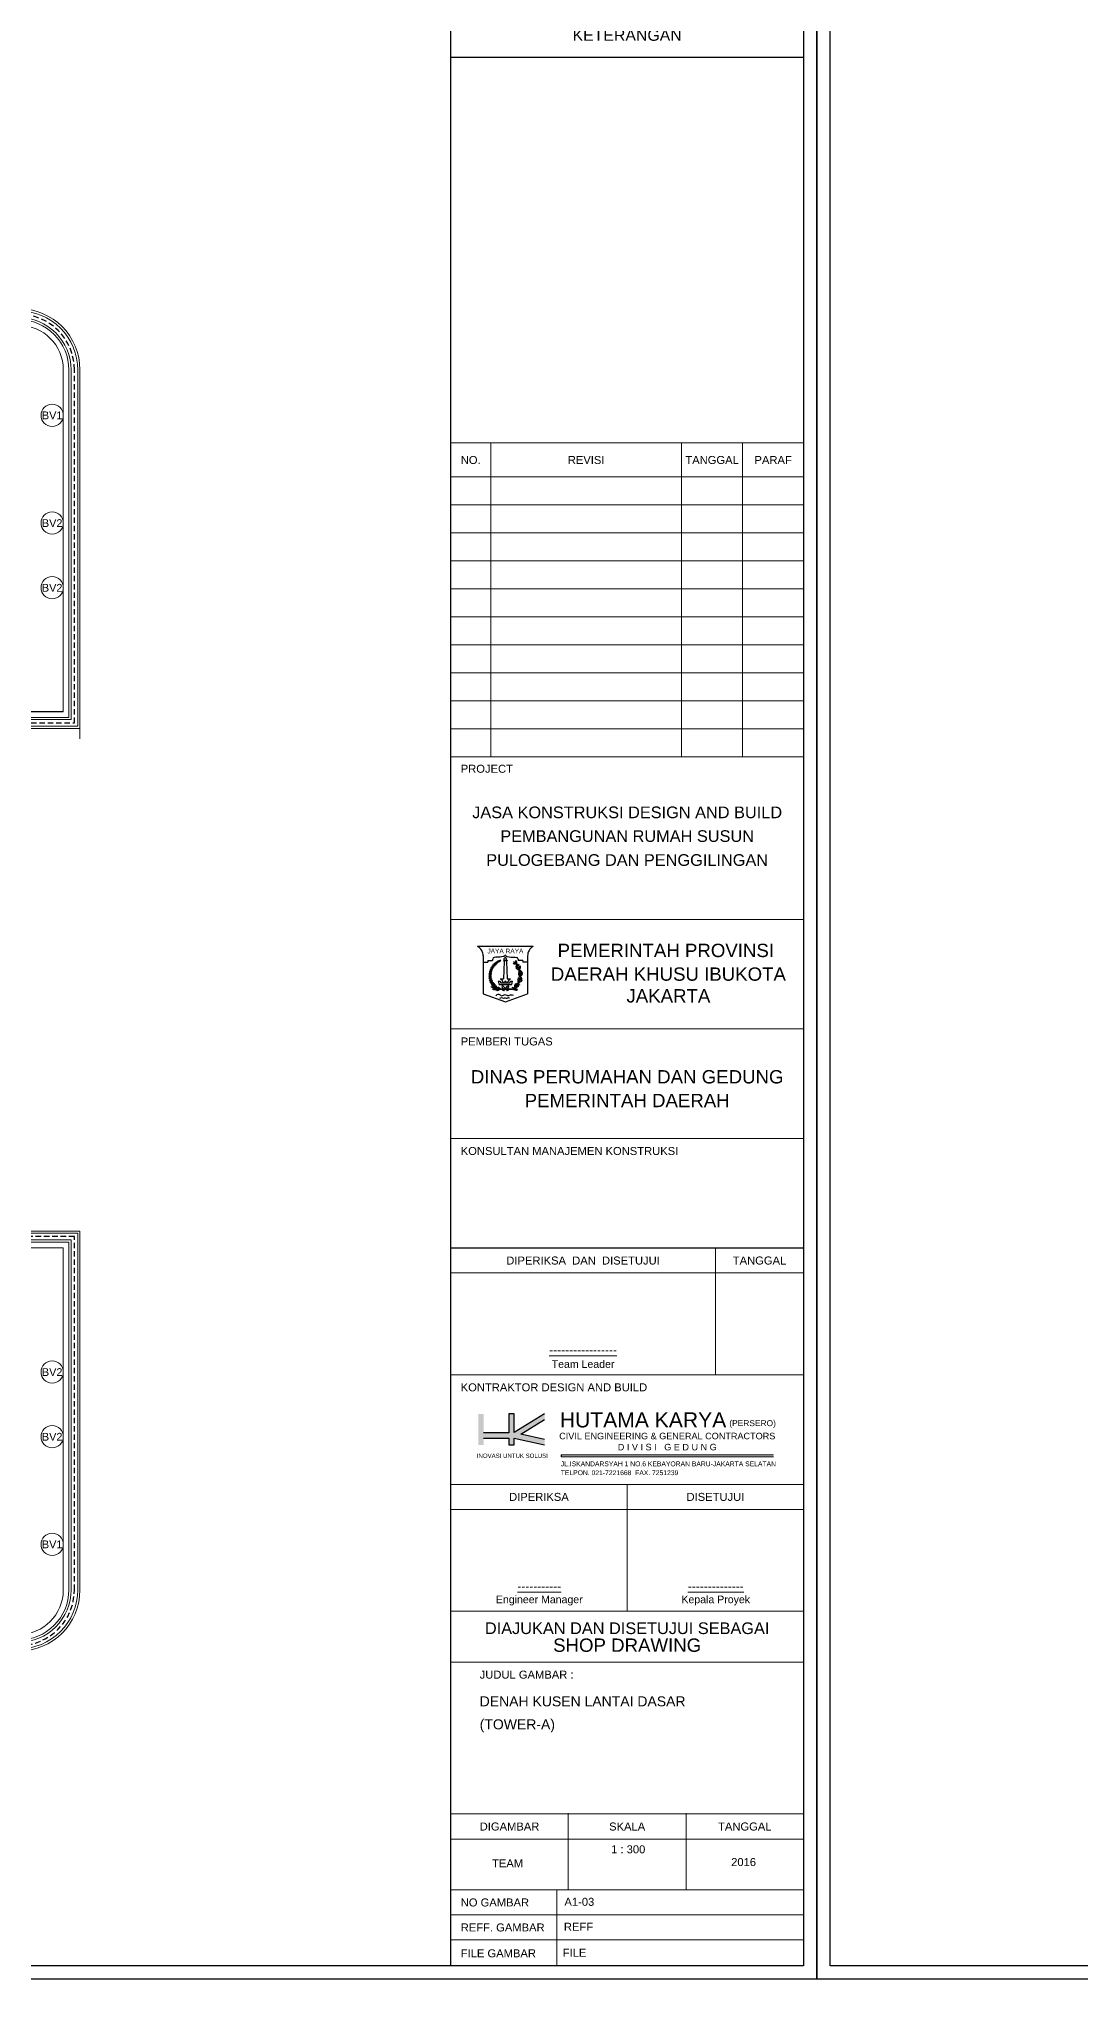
# Model space of a CAD drawing. Header units: millimetres. Extents: x -108 to 357, y -17 to 192.
# Drawn here: x 67.7 to 114.5, y -17 to 70.3 of the extents above; entities that cross this region are included whole.
import ezdxf
from ezdxf.enums import TextEntityAlignment as Align

# ---------------------------------------------------------------- set-up
doc = ezdxf.new("R2010")
doc.units = ezdxf.units.MM
doc.linetypes.add('$0$HIDDEN', pattern=[0.375, 0.25, -0.125])
doc.layers.add('as', color=1, linetype='Continuous', plot=False)
for name, color, linetype, lineweight in [('KOP', 7, 'Continuous', 20), ('KOP GARIS', 1, 'Continuous', 30), ('lan', 7, 'Continuous', 15), ('NOT', 7, 'Continuous', 20), ('SANITAIR', 15, 'Continuous', 9)]:
    doc.layers.add(name, color=color, linetype=linetype, lineweight=lineweight)
doc.styles.add('BARU', font='arial.ttf')
doc.styles.add('BOLD', font='arial.ttf')
doc.styles.add('S', font='simplex', dxfattribs={"width": 0.75})
doc.styles.get("Standard").update_dxf_attribs({"font": 'arial.ttf'})

# ---------------------------------------------------------------- blocks, each defined once
blk = doc.blocks.new('NAV')
blk.add_circle((0, -0.4), 0.4)
at = {"style": 'S', "width": 0.75, "flags": 4}
blk.add_attdef('AV', text='', height=0.3, dxfattribs=at).set_placement((0, -0.4), align=Align.MIDDLE)
blk = doc.blocks.new('A-DAS')
blk.add_lwpolyline([(38.15, 42.71), (6.1, 42.71), (6.1, 36.6)])
at = {"layer": 'as', "linetype": '$0$HIDDEN'}
for p, q in [((38.65, 42.21), (38.65, 58.1)), ((29.2, 42.21), (38.65, 42.21)), ((38.65, 19.1), (29.2, 19.1)), ((38.65, 3.2), (38.65, 19.1))]:
    blk.add_line(p, q, dxfattribs=at)
for centre, start, end in [((36.15, 58.1), 360, 90), ((36.15, 3.2), 270, 0)]:
    blk.add_arc(centre, 2.5, start, end, dxfattribs=at)
at = {"layer": 'lan'}
for p, q in [((38.15, 42.71), (38.15, 58.1)), ((6.1, 18.6), (38.15, 18.6)), ((38.15, 18.6), (38.15, 3.2))]:
    blk.add_line(p, q, dxfattribs=at)
for centre, start, end in [((36.15, 58.1), 360, 90), ((36.15, 3.2), 270, 0), ((36.15, 3.2), 270, 0)]:
    blk.add_arc(centre, 2, start, end, dxfattribs=at)
at = {"layer": 'SANITAIR'}
for p, q in [((38.9, 41.5), (38.9, 58.1)), ((29.2, 41.96), (38.9, 41.96)), ((38.9, 19.35), (29.2, 19.35)), ((38.9, 3.2), (38.9, 19.35))]:
    blk.add_line(p, q, dxfattribs=at)
for points in [[(29.2, 42.06), (38.8, 42.06), (38.8, 58.1, 0.414214), (36.15, 60.75), (31.2, 60.75), (31.2, 61.5)], [(29.2, 42.36), (38.5, 42.36), (38.5, 58.1, 0.414214), (36.15, 60.45), (30.9, 60.45), (30.9, 61.2)], [(29.2, 42.46), (38.4, 42.46), (38.4, 58.1, 0.414214), (36.15, 60.35), (30.8, 60.35), (30.8, 61.1)], [(31.2, -0.2), (31.2, 0.55), (36.15, 0.55, 0.414214), (38.8, 3.2), (38.8, 19.25), (29.2, 19.25)], [(30.9, 0.1), (30.9, 0.85), (36.15, 0.85, 0.414214), (38.5, 3.2), (38.5, 18.95), (29.2, 18.95)], [(30.8, 0.2), (30.8, 0.95), (36.15, 0.95, 0.414214), (38.4, 3.2), (38.4, 18.85), (29.2, 18.85)]]:
    blk.add_lwpolyline(points, format="xyb", dxfattribs=at)
for centre, start, end in [((36.15, 58.1), 360, 90), ((36.15, 3.2), 270, 0)]:
    blk.add_arc(centre, 2.75, start, end, dxfattribs=at)
blk = doc.blocks.new('KOP A3 DED')
at = {"true_color": 0xfe0101}
blk.add_hatch(color=1, dxfattribs=at).paths.add_polyline_path([(16.559, 8.175), (16.918, 8.396), (16.918, 8.478), (16.461, 8.198), (16.461, 8.478), (16.379, 8.478), (16.379, 8.197), (16.004, 8.197), (16.004, 8.478), (15.922, 8.478), (15.922, 8.013), (16.004, 8.013), (16.004, 8.114), (16.379, 8.114), (16.379, 8.013), (16.461, 8.013), (16.461, 8.114), (16.918, 8.013), (16.918, 8.095)])
at = {"color": 5}
for p, q in [((16.746, 15.491), (15.913, 15.491)), ((15.997, 15.348), (15.997, 14.777)), ((15.997, 15.253), (16.068, 15.253)), ((16.068, 15.277), (16.068, 15.253)), ((16.068, 15.277), (16.139, 15.277)), ((16.139, 15.301), (16.139, 15.277)), ((16.52, 15.301), (16.52, 15.277)), ((16.591, 15.277), (16.52, 15.277)), ((16.591, 15.277), (16.591, 15.253)), ((16.663, 15.253), (16.591, 15.253)), ((16.663, 15.348), (16.663, 14.777)), ((16.312, 14.837), (16.28, 14.88)), ((16.33, 14.858), (16.299, 14.894)), ((16.33, 14.858), (16.361, 14.894)), ((16.348, 14.837), (16.38, 14.88)), ((15.997, 14.777), (16.33, 14.658)), ((16.312, 14.837), (16.303, 14.825)), ((16.33, 14.658), (16.663, 14.777)), ((16.348, 14.837), (16.357, 14.825))]:
    blk.add_line(p, q, dxfattribs=at)
at = {"color": 7}
for p, q in [((16.3, 15.277), (16.359, 15.277)), ((16.312, 15.265), (16.3, 15.003)), ((16.318, 15.282), (16.342, 15.282)), ((16.348, 15.265), (16.359, 15.003)), ((16.223, 14.968), (16.252, 14.968)), ((16.223, 14.968), (16.235, 14.92)), ((16.235, 14.92), (16.425, 14.92)), ((16.252, 15.003), (16.252, 15.002)), ((16.252, 15.003), (16.3, 15.003)), ((16.252, 15.002), (16.255, 15.002)), ((16.252, 14.968), (16.258, 14.944)), ((16.258, 14.944), (16.401, 14.944)), ((16.294, 14.956), (16.318, 14.956)), ((16.342, 14.956), (16.365, 14.956)), ((16.359, 15.003), (16.407, 15.003)), ((16.401, 14.944), (16.407, 14.968)), ((16.405, 15.002), (16.407, 15.002)), ((16.407, 15.003), (16.407, 15.002)), ((16.407, 14.968), (16.437, 14.968)), ((16.425, 14.92), (16.437, 14.968))]:
    blk.add_line(p, q, dxfattribs=at)
for p, q in [((16.488, 15.223), (16.473, 15.232)), ((16.496, 15.22), (16.498, 15.212)), ((16.522, 15.179), (16.507, 15.188)), ((16.522, 15.179), (16.523, 15.197)), ((16.535, 15.145), (16.542, 15.138)), ((16.543, 15.144), (16.543, 15.135)), ((16.459, 14.86), (16.477, 14.861)), ((16.498, 14.895), (16.497, 14.913)), ((16.507, 14.906), (16.522, 14.914)), ((16.548, 14.986), (16.539, 15.002)), ((16.555, 15.084), (16.544, 15.097)), ((16.548, 14.986), (16.559, 15)), ((16.553, 15.038), (16.556, 15.029)), ((16.555, 15.084), (16.561, 15.101)), ((16.56, 15.047), (16.557, 15.039))]:
    blk.add_line(p, q)
at = {"color": 8, "linetype": 'Continuous'}
blk.add_line((15.51, 10.967), (20.8, 10.967), dxfattribs=at)
at = {"color": 1, "true_color": 0xfe0101}
for p, q in [((16.379, 8.478), (16.379, 8.197)), ((16.461, 8.478), (16.379, 8.478)), ((16.461, 8.198), (16.461, 8.478)), ((16.918, 8.478), (16.461, 8.198)), ((16.379, 8.197), (16.004, 8.197)), ((16.559, 8.175), (16.918, 8.396)), ((16.918, 8.095), (16.559, 8.175)), ((16.004, 8.114), (16.379, 8.114)), ((16.379, 8.114), (16.379, 8.013)), ((16.379, 8.013), (16.461, 8.013)), ((16.461, 8.114), (16.918, 8.013)), ((16.461, 8.013), (16.461, 8.114))]:
    blk.add_line(p, q, dxfattribs=at)
at = {"color": 9}
blk.add_line((17.164, 7.865), (17.164, 7.835), dxfattribs=at)
blk.add_lwpolyline([(-21, 29.697), (21, 29.697), (21, 0), (-21, 0), (-21, 29.697)])
at = {"color": 7}
for points in [[(16.318, 15.282), (16.317, 15.284), (16.315, 15.285), (16.315, 15.287), (16.314, 15.289), (16.313, 15.29), (16.313, 15.292), (16.313, 15.293), (16.312, 15.295), (16.312, 15.296), (16.312, 15.298), (16.312, 15.299), (16.312, 15.301), (16.313, 15.302), (16.313, 15.304), (16.314, 15.305), (16.314, 15.307), (16.315, 15.309), (16.316, 15.31), (16.317, 15.312), (16.319, 15.314), (16.321, 15.317), (16.323, 15.32), (16.326, 15.324), (16.33, 15.329)], [(16.342, 15.282), (16.343, 15.284), (16.344, 15.285), (16.345, 15.287), (16.346, 15.289), (16.346, 15.29), (16.347, 15.292), (16.347, 15.293), (16.347, 15.295), (16.347, 15.296), (16.347, 15.298), (16.347, 15.299), (16.347, 15.301), (16.347, 15.302), (16.346, 15.304), (16.346, 15.305), (16.345, 15.307), (16.345, 15.309), (16.344, 15.31), (16.342, 15.312), (16.341, 15.314), (16.339, 15.317), (16.336, 15.32), (16.333, 15.324), (16.33, 15.329)]]:
    blk.add_lwpolyline(points, dxfattribs=at)
at = {"color": 1}
blk.add_lwpolyline([(16.219, 14.849), (16.44, 14.849)], close=True, dxfattribs=at)
at = {"color": 5}
for points in [[(16.303, 14.849), (16.285, 14.825)], [(16.357, 14.849), (16.374, 14.825)]]:
    blk.add_lwpolyline(points, dxfattribs=at)
for centre, radius, start, end in [((15.833, 15.348), 0.164, 0, 60.5129), ((16.827, 15.348), 0.164, 119.4871, 180), ((16.163, 15.301), 0.0238, 90, 180), ((16.496, 15.301), 0.0238, 0, 90), ((16.289, 14.887), 0.0119, 36.8699, 216.8699), ((16.37, 14.887), 0.0119, 323.1301, 143.1301)]:
    blk.add_arc(centre, radius, start, end, dxfattribs=at)
for centre, radius, start, end in [((16.343, 15.054), 0.241, 114.0856, 237.6325), ((16.132, 15.138), 0.029, 158.8649, 223.3262), ((16.084, 15.128), 0.029, 338.8649, 43.3262), ((16.102, 15.145), 0.029, 287.1453, 351.6066), ((16.14, 15.113), 0.029, 107.1453, 171.6066), ((16.143, 15.16), 0.029, 150.2996, 214.761), ((16.094, 15.157), 0.029, 330.2996, 34.761), ((16.147, 15.134), 0.029, 98.58, 163.0414), ((16.115, 15.172), 0.029, 278.58, 343.0414), ((16.155, 15.18), 0.029, 145.7989, 210.2603), ((16.106, 15.182), 0.029, 325.7989, 30.2603), ((16.128, 15.195), 0.029, 274.0793, 338.5407), ((16.157, 15.155), 0.029, 94.0793, 158.5407), ((16.169, 15.199), 0.029, 139.3679, 203.8292), ((16.121, 15.206), 0.029, 319.3679, 23.8292), ((16.169, 15.174), 0.029, 87.6483, 152.1096), ((16.144, 15.217), 0.029, 267.6483, 332.1096), ((16.185, 15.217), 0.029, 133.8416, 198.303), ((16.138, 15.228), 0.029, 313.8416, 18.303), ((16.182, 15.192), 0.029, 82.122, 146.5834), ((16.162, 15.236), 0.029, 262.122, 326.5834), ((16.2, 15.23), 0.0261, 126.6239, 191.0853), ((16.158, 15.246), 0.0261, 306.6239, 11.0853), ((16.194, 15.208), 0.0261, 74.9043, 139.3657), ((16.181, 15.25), 0.0261, 254.9043, 319.3657), ((16.178, 15.257), 0.0209, 303.961, 8.4223), ((16.21, 15.242), 0.0209, 123.961, 188.4223), ((16.205, 15.225), 0.0209, 72.2414, 136.7027), ((16.196, 15.259), 0.0209, 252.2414, 316.7027), ((16.194, 15.269), 0.0209, 297.7406, 2.2019), ((16.225, 15.251), 0.0209, 117.7406, 182.2019), ((16.217, 15.234), 0.0209, 66.021, 130.4823), ((16.212, 15.269), 0.0209, 246.021, 310.4823), ((16.236, 15.26), 0.0167, 113.4007, 177.862), ((16.212, 15.276), 0.0167, 293.4007, 357.862), ((16.229, 15.247), 0.0167, 61.6811, 126.1424), ((16.227, 15.275), 0.0167, 241.6811, 306.1424), ((16.227, 15.284), 0.0167, 293.4007, 357.862), ((16.25, 15.268), 0.0167, 113.4007, 177.862), ((16.243, 15.255), 0.0167, 61.6811, 126.1424), ((16.241, 15.283), 0.0167, 241.6811, 306.1424), ((16.248, 15.29), 0.0167, 260.9369, 325.3982), ((16.259, 15.264), 0.0167, 80.9369, 145.3982), ((16.316, 15.054), 0.241, 302.3675, 44.4851), ((16.466, 15.267), 0.0364, 235.5154, 280.6207), ((16.443, 15.231), 0.0302, 1.4248, 71.624), ((16.5, 15.224), 0.0364, 235.5154, 280.6207), ((16.528, 15.254), 0.0473, 151.1819, 225.9956), ((16.477, 15.187), 0.0302, 1.4248, 71.624), ((16.491, 15.128), 0.0473, 20.9123, 95.7261), ((16.53, 15.192), 0.0473, 200.9123, 275.7261), ((16.454, 15.243), 0.0473, 331.1819, 45.9956), ((16.542, 15.221), 0.0302, 162.5946, 232.7938), ((16.498, 15.223), 0.0364, 313.598, 358.7033), ((16.585, 15.166), 0.0473, 133.1999, 208.0136), ((16.511, 15.179), 0.0473, 313.1999, 28.0136), ((16.584, 15.12), 0.0302, 150.0679, 220.2671), ((16.069, 15.017), 0.0363, 2.2926, 66.7539), ((16.119, 15.052), 0.0363, 182.2926, 246.7539), ((16.076, 14.98), 0.0363, 12.6628, 77.1241), ((16.12, 15.023), 0.0363, 192.6628, 257.1241), ((16.122, 15.082), 0.0363, 172.3995, 236.8608), ((16.066, 15.056), 0.0363, 352.3995, 56.8608), ((16.123, 15), 0.0363, 200.2151, 264.6765), ((16.086, 14.952), 0.0363, 20.2151, 84.6765), ((16.128, 15.113), 0.0363, 164.619, 229.0804), ((16.069, 15.095), 0.0363, 344.619, 49.0804), ((16.131, 14.975), 0.0363, 206.1601, 270.6214), ((16.099, 14.923), 0.0363, 26.1601, 90.6214), ((16.138, 15.055), 0.0363, 120.6799, 185.1412), ((16.084, 15.083), 0.0363, 300.6799, 5.1412), ((16.09, 15.119), 0.0363, 292.8994, 357.3608), ((16.141, 15.084), 0.0363, 112.8994, 177.3608), ((16.14, 15.028), 0.0363, 130.573, 195.0343), ((16.081, 15.046), 0.0363, 310.573, 15.0343), ((16.144, 15.003), 0.0363, 140.9432, 205.4045), ((16.083, 15.011), 0.0363, 320.9432, 25.4045), ((16.143, 14.952), 0.0363, 208.508, 272.9693), ((16.113, 14.899), 0.0363, 28.508, 92.9693), ((16.152, 14.98), 0.0363, 140.9432, 205.4045), ((16.091, 14.987), 0.0363, 320.9432, 25.4045), ((16.131, 14.875), 0.0363, 40.0311, 104.4924), ((16.15, 14.934), 0.0363, 220.0311, 284.4924), ((16.162, 14.958), 0.0363, 146.9028, 211.3642), ((16.101, 14.959), 0.0363, 326.9028, 31.3642), ((16.152, 14.853), 0.0363, 49.2006, 113.662), ((16.161, 14.914), 0.0363, 229.2006, 293.662), ((16.176, 14.935), 0.0363, 146.6953, 211.1566), ((16.115, 14.936), 0.0363, 326.6953, 31.1566), ((16.191, 14.916), 0.0363, 144.8635, 209.3249), ((16.129, 14.919), 0.0363, 324.8635, 29.3249), ((16.172, 14.836), 0.0363, 44.4223, 108.8836), ((16.187, 14.896), 0.0363, 224.4223, 288.8836), ((16.207, 14.898), 0.0363, 144.4903, 208.9516), ((16.146, 14.902), 0.0363, 324.4903, 28.9516), ((16.226, 14.885), 0.0363, 156.1803, 220.6416), ((16.165, 14.876), 0.0363, 336.1803, 40.6416), ((16.515, 14.897), 0.0473, 137.1076, 211.9214), ((16.44, 14.905), 0.0473, 317.1076, 31.9214), ((16.504, 14.848), 0.0302, 83.4432, 153.6424), ((16.498, 14.891), 0.0364, 234.4466, 279.5519), ((16.517, 14.862), 0.0364, 69.8962, 144.7099), ((16.5, 14.917), 0.0364, 249.8962, 324.7099), ((16.525, 14.937), 0.0364, 176.9872, 222.0926), ((16.481, 14.938), 0.0302, 302.8967, 13.0959), ((16.561, 14.977), 0.0473, 153.0891, 227.9029), ((16.551, 15.036), 0.0364, 205.6201, 250.7254), ((16.487, 14.963), 0.0473, 333.0891, 47.9029), ((16.549, 15.133), 0.0364, 217.2288, 262.3342), ((16.552, 14.913), 0.0302, 106.5818, 176.781), ((16.53, 14.95), 0.0364, 257.5851, 302.6905), ((16.572, 15.081), 0.0473, 171.1641, 245.9779), ((16.506, 15.045), 0.0473, 351.1641, 65.9779), ((16.515, 15.106), 0.0302, 343.1383, 53.3375), ((16.512, 15.016), 0.0302, 331.5296, 41.7288), ((16.536, 15.002), 0.0473, 271.02, 345.8338), ((16.583, 14.943), 0.0473, 91.02, 165.8338), ((16.587, 15.01), 0.0302, 128.2781, 198.4773), ((16.607, 15.054), 0.0473, 113.3027, 188.1164), ((16.553, 15.036), 0.0364, 279.2815, 324.3868), ((16.541, 15.091), 0.0473, 293.3027, 8.1164), ((16.542, 15.132), 0.0364, 301.0712, 346.1766)]:
    blk.add_arc(centre, radius, start, end)
at = {"color": 7}
for centre, radius, start, end in [((16.296, 15.261), 0.0168, 15, 75), ((16.364, 15.261), 0.0168, 105, 165), ((16.225, 14.937), 0.0713, 15, 65.3894), ((16.33, 14.956), 0.0119, 0, 180), ((16.434, 14.937), 0.0713, 114.6106, 165)]:
    blk.add_arc(centre, radius, start, end, dxfattribs=at)
at = {"color": 1}
blk.add_arc((16.219, 14.858), 0.00952, 237.6325, 270, dxfattribs=at)
at = {"color": 11}
for centre, radius, start, end in [((16.47, 14.864), 0.0364, 158.8696, 203.9749), ((16.429, 14.878), 0.0302, 284.779, 354.9783), ((16.44, 14.858), 0.00952, 270, 302.3675)]:
    blk.add_arc(centre, radius, start, end, dxfattribs=at)
at = {"color": 5}
for points in [[(16.33, 15.36), (16.316, 15.346), (16.297, 15.338), (16.25, 15.331), (16.206, 15.329), (16.163, 15.324)], [(16.33, 15.36), (16.344, 15.346), (16.362, 15.338), (16.41, 15.331), (16.454, 15.329), (16.496, 15.324)], [(16.192, 14.861), (16.182, 14.857), (16.163, 14.861), (16.133, 14.872), (16.113, 14.891)], [(16.201, 14.849), (16.188, 14.847), (16.176, 14.842), (16.157, 14.84), (16.138, 14.845)], [(16.227, 14.846), (16.217, 14.84), (16.198, 14.838), (16.182, 14.838), (16.173, 14.836)], [(16.252, 14.849), (16.24, 14.842), (16.233, 14.835), (16.209, 14.826), (16.198, 14.829)], [(16.245, 14.857), (16.228, 14.858), (16.22, 14.862), (16.208, 14.862)], [(16.252, 14.849), (16.245, 14.864), (16.229, 14.878), (16.226, 14.885)], [(16.187, 14.751), (16.231, 14.773), (16.275, 14.751), (16.326, 14.767), (16.372, 14.753), (16.416, 14.766), (16.446, 14.758)], [(16.249, 14.716), (16.273, 14.723), (16.3, 14.714), (16.329, 14.72), (16.356, 14.714), (16.375, 14.722), (16.39, 14.717)]]:
    blk.add_spline(points, degree=3, dxfattribs=at)
for points in [[(16.443, 14.849), (16.458, 14.851), (16.488, 14.85), (16.511, 14.839)], [(16.443, 14.849), (16.456, 14.842), (16.486, 14.835), (16.511, 14.839)]]:
    blk.add_spline(points, degree=3)
at = {"color": 7}
for p in [(17.273, 2.478), (19.037, 2.478)]:
    blk.add_point(p, dxfattribs=at)
at = {"layer": 'KOP'}
for p, q in [((15.51, 23.042), (20.8, 23.042)), ((16.11, 18.333), (16.11, 23.042)), ((18.97, 18.333), (18.97, 23.042)), ((19.885, 23.042), (19.885, 18.333)), ((15.51, 22.531), (20.8, 22.531)), ((15.51, 22.111), (20.8, 22.111)), ((15.51, 21.691), (20.8, 21.691)), ((15.51, 21.271), (20.8, 21.271)), ((15.51, 20.852), (20.8, 20.852)), ((15.51, 20.432), (20.8, 20.432)), ((15.51, 20.012), (20.8, 20.012)), ((15.51, 19.592), (20.8, 19.592)), ((15.51, 19.172), (20.8, 19.172)), ((15.51, 18.753), (20.8, 18.753)), ((15.51, 18.333), (20.8, 18.333)), ((15.51, 18.333), (20.8, 18.333)), ((15.51, 15.896), (20.8, 15.896)), ((15.51, 14.253), (20.8, 14.253)), ((15.51, 12.61), (20.8, 12.61)), ((15.51, 10.967), (20.8, 10.967)), ((19.478, 10.967), (19.478, 9.064)), ((15.51, 10.592), (20.8, 10.592)), ((15.51, 9.064), (20.8, 9.064)), ((20.348, 7.865), (17.164, 7.865)), ((17.164, 7.835), (20.348, 7.835)), ((15.51, 7.421), (20.8, 7.421)), ((18.155, 7.421), (18.155, 5.519)), ((15.51, 7.046), (20.8, 7.046)), ((15.51, 5.519), (20.8, 5.519)), ((15.51, 4.755), (20.8, 4.755)), ((15.51, 2.478), (20.8, 2.478)), ((17.273, 2.478), (17.273, 1.339)), ((19.037, 2.478), (19.037, 1.339)), ((15.51, 2.102), (20.8, 2.102)), ((15.51, 1.339), (20.8, 1.339)), ((17.102, 1.339), (17.102, 0.2)), ((15.51, 0.964), (20.8, 0.964)), ((20.8, 0.589), (15.51, 0.589))]:
    blk.add_line(p, q, dxfattribs=at)
blk.add_solid([(17.164, 7.865), (17.164, 7.835), (20.348, 7.865), (20.348, 7.835)], dxfattribs=at)
at = {"layer": 'KOP GARIS'}
for p, q in [((15.51, 0.2), (15.51, 29.497)), ((15.51, 28.826), (20.8, 28.826))]:
    blk.add_line(p, q, dxfattribs=at)
blk.add_lwpolyline([(-20.8, 29.497), (20.8, 29.497), (20.8, 0.2), (-20.8, 0.2)], close=True, dxfattribs=at)
at = {"color": 5, "style": 'BARU', "width": 0.9}
blk.add_text('JAYA RAYA', height=0.0714, dxfattribs=at).set_placement((16.33, 15.42), align=Align.MIDDLE)
at = {"layer": 'KOP', "style": 'BOLD'}
for s, height, p in [('KETERANGAN', 0.17, (18.155, 29.158)), ('NO.', 0.12, (15.81, 22.786)), ('REVISI', 0.12, (17.54, 22.786)), ('TANGGAL', 0.12, (19.428, 22.786)), ('PARAF', 0.12, (20.343, 22.786)), ('JASA KONSTRUKSI DESIGN AND BUILD', 0.17498, (18.155, 17.501)), ('PEMBANGUNAN RUMAH SUSUN', 0.17498, (18.155, 17.145)), ('PULOGEBANG DAN PENGGILINGAN', 0.17498, (18.155, 16.786)), ('PEMERINTAH PROVINSI ', 0.19998, (18.773, 15.43)), ('DAERAH KHUSU IBUKOTA', 0.19998, (18.773, 15.075)), ('JAKARTA', 0.2, (18.773, 14.749)), ('DINAS PERUMAHAN DAN GEDUNG', 0.19998, (18.155, 13.535)), ('PEMERINTAH DAERAH', 0.19998, (18.155, 13.179)), ('DIPERIKSA  DAN  DISETUJUI', 0.12003, (17.494, 10.779)), ('TANGGAL', 0.12, (20.139, 10.779)), ('DIPERIKSA', 0.12, (16.833, 7.234)), ('DISETUJUI', 0.12, (19.478, 7.234)), ('DIAJUKAN DAN DISETUJUI SEBAGAI', 0.17498, (18.155, 5.264)), ('SHOP DRAWING', 0.19998, (18.155, 5.01)), ('JUDUL GAMBAR :', 0.12003, (16.648, 4.568)), ('DIGAMBAR', 0.12, (16.392, 2.29)), ('SKALA', 0.12, (18.155, 2.29)), ('TANGGAL', 0.12, (19.918, 2.29))]:
    blk.add_text(s, height=height, dxfattribs=at).set_placement(p, align=Align.MIDDLE_CENTER)
for s, height, p in [('PROJECT', 0.12, (16.443, 18.155)), ('PEMBERI TUGAS', 0.12003, (17.039, 14.065)), ('KONSULTAN MANAJEMEN KONSTRUKSI', 0.12003, (18.921, 12.422)), ('KONTRAKTOR DESIGN AND BUILD', 0.12003, (18.455, 8.877)), ('NO GAMBAR', 0.12, (16.685, 1.151)), ('REFF. GAMBAR', 0.12003, (16.918, 0.776)), ('FILE GAMBAR', 0.12003, (16.788, 0.388))]:
    blk.add_text(s, height=height, dxfattribs=at).set_placement(p, align=Align.MIDDLE_RIGHT)
for s, height, p in [('%%U-----------------', 0.12861, (17.494, 9.44)), ('Team Leader', 0.11318, (17.494, 9.228)), ('%%U-----------', 0.12861, (16.838, 5.895)), ('%%U--------------', 0.12861, (19.483, 5.895)), ('Engineer Manager', 0.11318, (16.838, 5.682)), ('Kepala Proyek', 0.11318, (19.483, 5.682))]:
    blk.add_text(s, height=height, dxfattribs=at).set_placement(p, align=Align.MIDDLE)
for s, height, p in [('HUTAMA KARYA', 0.22633, (17.146, 8.276)), ('(PERSERO)', 0.09, (19.686, 8.295))]:
    blk.add_text(s, height=height, dxfattribs=at).set_placement(p)
for s, p in [('CIVIL ENGINEERING & GENERAL CONTRACTORS', (18.756, 8.098)), ('D I V I S I   G E D U N G', (18.756, 7.932))]:
    blk.add_text(s, height=0.09753, dxfattribs=at).set_placement(p, align=Align.CENTER)
at = {"layer": 'KOP'}
for s, p in [('JL.ISKANDARSYAH 1 NO.6 KEBAYORAN BARU-JAKARTA SELATAN', (17.16, 7.693)), ('TELPON. 021-7221668  FAX. 7251239', (17.16, 7.56))]:
    blk.add_text(s, height=0.07252, dxfattribs=at).set_placement(p)
at = {"layer": 'KOP', "ltscale": 1500, "insert": (16.434, 7.85), "char_height": 0.06502, "width": 1.36933, "attachment_point": 5}
blk.add_mtext('INOVASI UNTUK SOLUSI', dxfattribs=at)
at = {"layer": 'KOP', "style": 'BOLD'}
for tag, p in [('JUDUL1', (15.945, 4.092)), ('JUDUL2', (15.945, 3.747)), ('JUDUL3', (15.945, 3.427)), ('NO', (17.215, 1.101)), ('REFF', (17.207, 0.727)), ('FILE', (17.189, 0.336))]:
    blk.add_attdef(tag, p, '', height=0.12, dxfattribs=at)
for tag, p in [('NAME', (16.363, 1.738)), ('SCALE2', (18.169, 1.733)), ('SCALE1', (18.171, 1.948)), ('DATE', (19.9, 1.757)), ('SCALE3', (18.17, 1.521))]:
    blk.add_attdef(tag, text='', height=0.12, dxfattribs=at).set_placement(p, align=Align.MIDDLE_CENTER)

msp = doc.modelspace()

# ---------------------------------------------------------------- block references
ref = msp.add_blockref('KOP A3 DED', (39.63958, -16.96472), dxfattribs=dict(xscale=3, yscale=3, zscale=3))
ref.add_attrib('NO', 'A1-03', (91.28341, -13.66297), dxfattribs={"layer": 'KOP', "height": 0.360103, "style": 'BOLD'})
ref.add_attrib('FILE', 'FILE', (91.20773, -15.9571), dxfattribs={"layer": 'KOP', "height": 0.360103, "style": 'BOLD'})
ref.add_attrib('REFF', 'REFF', (91.26065, -14.78506), dxfattribs={"layer": 'KOP', "height": 0.360103, "style": 'BOLD'})
ref.add_attrib('JUDUL1', 'DENAH KUSEN LANTAI DASAR', (87.47323, -4.68781), dxfattribs={"layer": 'KOP', "height": 0.45, "style": 'BOLD'})
ref.add_attrib('JUDUL2', '(TOWER-A)', (87.47323, -5.72272), dxfattribs={"layer": 'KOP', "height": 0.45, "style": 'BOLD'})
ref.add_attrib('NAME', 'TEAM', dxfattribs={"layer": 'KOP', "height": 0.360103, "style": 'BOLD'}).set_placement((88.7275, -11.75103), align=Align.MIDDLE_CENTER)
ref.add_attrib('SCALE1', '1 : 300', dxfattribs={"layer": 'KOP', "height": 0.360103, "style": 'BOLD'}).set_placement((94.15149, -11.12022), align=Align.MIDDLE_CENTER)
ref.add_attrib('DATE', '2016', dxfattribs={"layer": 'KOP', "height": 0.360103, "style": 'BOLD'}).set_placement((99.34024, -11.69342), align=Align.MIDDLE_CENTER)
at = {"xscale": 3, "yscale": 3, "zscale": 3}
msp.add_blockref('KOP A3 DED', (165.63958, -16.96472), dxfattribs=at)
msp.add_blockref('A-DAS', (30.6, -2.65))
at = {"layer": 'NOT'}
ref = msp.add_blockref('NAV', (68.25, 52.9), dxfattribs=dict(at, xscale=1.25, yscale=1.25, zscale=1.25, rotation=180))
ref.add_attrib('AV', 'BV1', dxfattribs={"layer": '0', "height": 0.35, "flags": 4}).set_placement((68.25, 53.4), align=Align.MIDDLE)
ref = msp.add_blockref('NAV', (68.25, 48.055), dxfattribs=dict(at, xscale=1.25, yscale=1.25, zscale=1.25, rotation=180))
ref.add_attrib('AV', 'BV2', dxfattribs={"layer": '0', "height": 0.35, "flags": 4}).set_placement((68.25, 48.555), align=Align.MIDDLE)
ref = msp.add_blockref('NAV', (68.25, 45.145), dxfattribs=dict(at, xscale=1.25, yscale=1.25, zscale=1.25, rotation=180))
ref.add_attrib('AV', 'BV2', dxfattribs={"layer": '0', "height": 0.35, "flags": 4}).set_placement((68.25, 45.645), align=Align.MIDDLE)
ref = msp.add_blockref('NAV', (68.25, 10.855), dxfattribs=dict(at, xscale=-1.25, yscale=1.25, zscale=1.25))
ref.add_attrib('AV', 'BV2', dxfattribs={"layer": '0', "height": 0.35, "flags": 4}).set_placement((68.25, 10.355), align=Align.MIDDLE)
ref = msp.add_blockref('NAV', (68.25, 7.945), dxfattribs=dict(at, xscale=-1.25, yscale=1.25, zscale=1.25))
ref.add_attrib('AV', 'BV2', dxfattribs={"layer": '0', "height": 0.35, "flags": 4}).set_placement((68.25, 7.445), align=Align.MIDDLE)
ref = msp.add_blockref('NAV', (68.25, 3.1), dxfattribs=dict(at, xscale=-1.25, yscale=1.25, zscale=1.25))
ref.add_attrib('AV', 'BV1', dxfattribs={"layer": '0', "height": 0.35, "flags": 4}).set_placement((68.25, 2.6), align=Align.MIDDLE)

doc.saveas('drawing.dxf')
